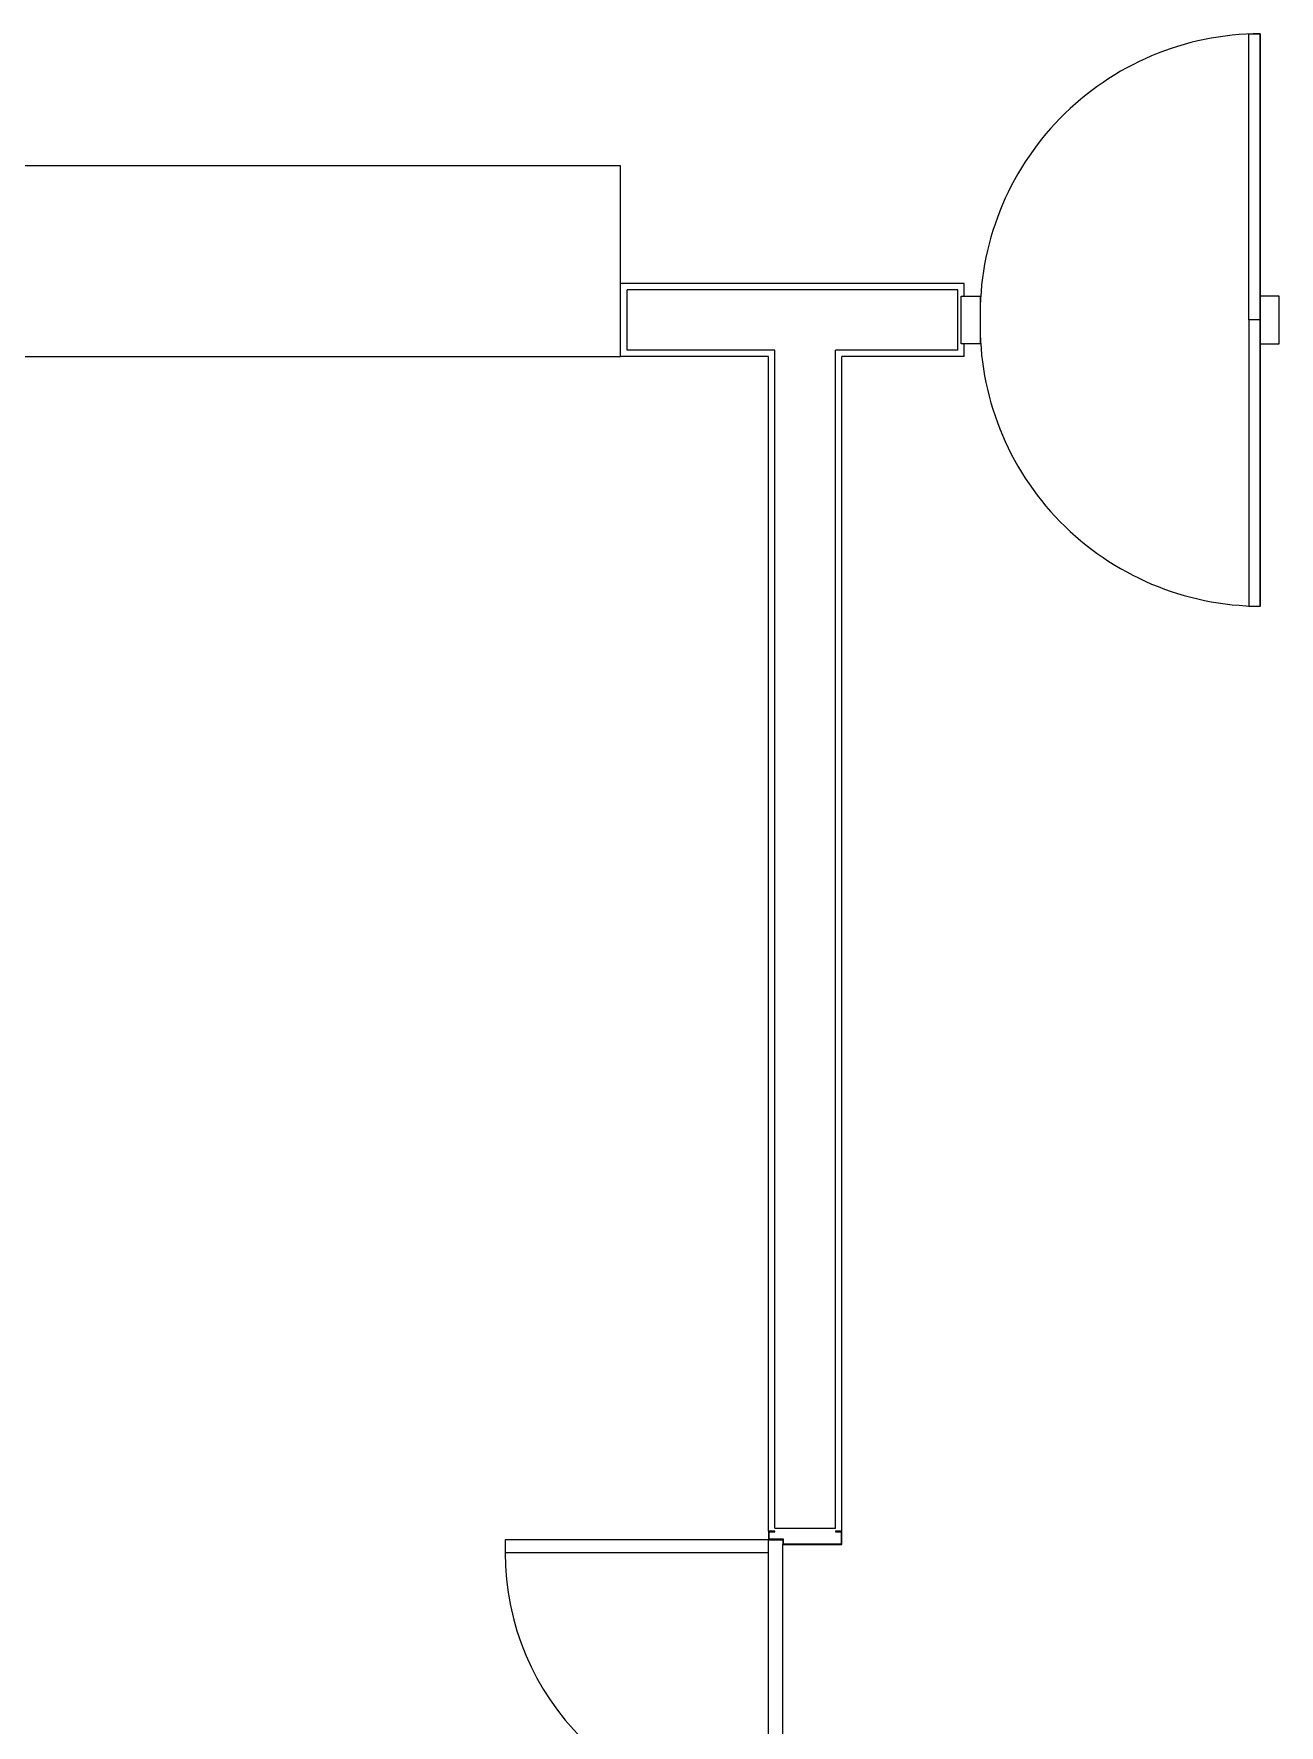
# Model space of a CAD drawing. Header units: millimetres. Extents: x 8456 to 190005487, y 619 to 455456909.
# Drawn here: x 196229 to 196831, y 153941 to 154760 of the extents above; entities that cross this region are included whole.
import ezdxf

# ---------------------------------------------------------------- set-up
doc = ezdxf.new("R2010")
doc.units = ezdxf.units.MM
doc.header["$LTSCALE"] = 400
doc.header["$MEASUREMENT"] = 0
doc.layers.get('0').update_dxf_attribs({"linetype": 'CONTINUOUS'})
for name, color, linetype in [('AA-HAT-타일', 8, 'CONTINUOUS'), ('AA-WALL-조적벽', 3, 'CONTINUOUS'), ('AA-WID', 4, 'CONTINUOUS')]:
    doc.layers.add(name, color=color, linetype=linetype)

# ---------------------------------------------------------------- blocks, each defined once
blk = doc.blocks.new('A$C2DB436D3')
at = {"color": 8}
for p, q in [((7047.9, 15651.6, 2515.7), (6009.5, 15651.6, 2515.7)), ((7047.9, 15570.2, 2515.7), (7047.9, 15651.6, 2515.7)), ((6009.5, 15519.6, 2515.7), (7047.9, 15519.6, 2515.7))]:
    blk.add_line(p, q, dxfattribs=at)
at = {"layer": 'AA-HAT-타일', "color": 8}
for p, q in [((7285.5, 15570.2, 2515.7), (7047.9, 15570.2, 2515.7)), ((7047.9, 15519.6, 2515.7), (7047.9, 15570.2, 2515.7)), ((7285.5, 15561.4, 2515.7), (7285.5, 15570.2, 2515.7)), ((7150.2, 15519.6, 2515.7), (7047.9, 15519.6, 2515.7)), ((7150.2, 14706.7, 2515.7), (7150.2, 15519.6, 2515.7)), ((7285.5, 15519.6, 2515.7), (7200.8, 15519.6, 2515.7)), ((7200.8, 14706.7, 2515.7), (7200.8, 15519.6, 2515.7)), ((7285.5, 15519.6, 2515.7), (7285.5, 15528.4, 2515.7))]:
    blk.add_line(p, q, dxfattribs=at)
at = {"layer": 'AA-WALL-조적벽', "color": 8}
for p, q in [((7281.1, 15565.8, 2515.7), (7052.3, 15565.8, 2515.7)), ((7052.3, 15524, 2515.7), (7052.3, 15565.8, 2515.7)), ((7281.1, 15524, 2515.7), (7281.1, 15565.8, 2515.7)), ((7154.6, 15524, 2515.7), (7052.3, 15524, 2515.7)), ((7154.6, 14708.9, 2515.7), (7154.6, 15524, 2515.7)), ((7281.1, 15524, 2515.7), (7196.4, 15524, 2515.7)), ((7196.4, 14708.9, 2515.7), (7196.4, 15524, 2515.7)), ((7154.6, 14708.9, 2515.7), (7196.4, 14708.9, 2515.7))]:
    blk.add_line(p, q, dxfattribs=at)
at = {"layer": 'AA-WID', "color": 8}
for p, q in [((7482.4, 15544.9, 2515.7), (7482.4, 15742.9, 2515.7)), ((7482.4, 15742.9, 2515.7), (7490.1, 15742.9, 2515.7)), ((7490.1, 15742.9, 2515.7), (7490.1, 15544.9, 2515.7)), ((7490.1, 15544.9, 2515.7), (7490.1, 15742.9, 2515.7)), ((7283.3, 15528.4, 2515.7), (7283.3, 15561.4, 2515.7)), ((7283.3, 15561.4, 2515.7), (7296.5, 15561.4, 2515.7)), ((7296.5, 15561.4, 2515.7), (7296.5, 15528.4, 2515.7)), ((7490.1, 15561.4, 2515.7), (7490.1, 15528.4, 2515.7)), ((7503.3, 15561.4, 2515.7), (7490.1, 15561.4, 2515.7)), ((7503.3, 15528.4, 2515.7), (7503.3, 15561.4, 2515.7)), ((7490.1, 15544.9, 2515.7), (7482.4, 15544.9, 2515.7)), ((7490.1, 15544.9, 2515.7), (7482.4, 15544.9, 2515.7)), ((7482.4, 15544.9, 2515.7), (7482.4, 15346.9, 2515.7)), ((7490.1, 15346.9, 2515.7), (7490.1, 15544.9, 2515.7)), ((7490.1, 15544.9, 2515.7), (7490.1, 15346.9, 2515.7)), ((7296.5, 15528.4, 2515.7), (7283.3, 15528.4, 2515.7)), ((7490.1, 15528.4, 2515.7), (7503.3, 15528.4, 2515.7)), ((7482.4, 15346.9, 2515.7), (7490.1, 15346.9, 2515.7)), ((7150.2, 14700.7, 2515.7), (6968.1, 14700.7, 2515.7)), ((6968.1, 14700.7, 2515.7), (6968.1, 14691.9, 2515.7)), ((7154.6, 14706.7, 2515.7), (7150.2, 14706.7, 2515.7)), ((7150.2, 14706.7, 2515.7), (7150.2, 14700.7, 2515.7)), ((7150.2, 14700.7, 2515.7), (7160.1, 14700.7, 2515.7)), ((7150.2, 14691.9, 2515.7), (7150.2, 14700.7, 2515.7)), ((7150.6, 14701.1, 2515.7), (7150.6, 14706.3, 2515.7)), ((7150.6, 14706.3, 2515.7), (7154.6, 14706.3, 2515.7)), ((7160.5, 14701.1, 2515.7), (7150.6, 14701.1, 2515.7)), ((7154.6, 14706.3, 2515.7), (7154.6, 14706.7, 2515.7)), ((7160.1, 14700.7, 2515.7), (7160.1, 14697.4, 2515.7)), ((7160.5, 14697.8, 2515.7), (7160.5, 14701.1, 2515.7)), ((7200.8, 14706.7, 2515.7), (7196.4, 14706.7, 2515.7)), ((7196.4, 14706.7, 2515.7), (7196.4, 14706.3, 2515.7)), ((7196.4, 14706.3, 2515.7), (7200.5, 14706.3, 2515.7)), ((7200.5, 14706.3, 2515.7), (7200.5, 14697.8, 2515.7)), ((7200.8, 14697.4, 2515.7), (7200.8, 14706.7, 2515.7)), ((6968.1, 14691.9, 2515.7), (7150.2, 14691.9, 2515.7)), ((7150.2, 14327.6, 2515.7), (7150.2, 14691.9, 2515.7)), ((7160.1, 14322.1, 2515.7), (7160.1, 14697.4, 2515.7)), ((7160.1, 14697.4, 2515.7), (7200.8, 14697.4, 2515.7)), ((7200.5, 14697.8, 2515.7), (7160.5, 14697.8, 2515.7))]:
    blk.add_line(p, q, dxfattribs=at)
for centre, radius, start, end in [((7490.8, 15548.6, 2515.7), 194.3, 90.1919, 181.0956), ((7490.8, 15541.1, 2515.7), 194.3, 178.9044, 269.8081), ((7150.2, 14691.9, 2515.7), 182.2, 180, 270)]:
    blk.add_arc(centre, radius, start, end, dxfattribs=at)

msp = doc.modelspace()

# ---------------------------------------------------------------- block references
at = {"xscale": 0.7, "yscale": 0.7, "zscale": 0.7}
msp.add_blockref('A$C2DB436D3', (191579.09, 143740.16, -160.09), dxfattribs=at)

doc.saveas('drawing.dxf')
